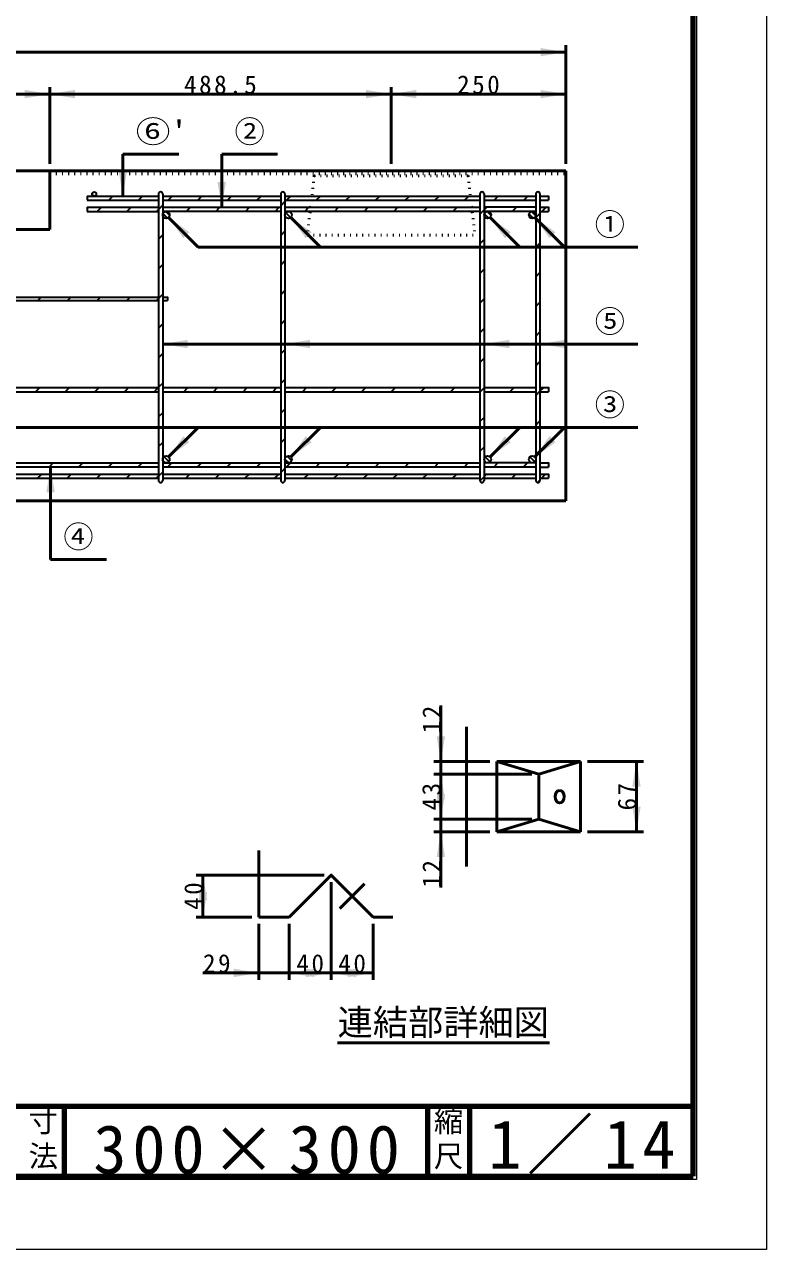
# Model space of a CAD drawing. Units: millimetres, scale not verified, with parts at other scales. Extents: x -2102 to 2102, y -1485 to 1485.
# Drawn here: x 1041 to 2102, y -1485 to 268 of the extents above; entities that cross this region are included whole.
import ezdxf
from ezdxf.enums import TextEntityAlignment as Align

# ---------------------------------------------------------------- set-up
doc = ezdxf.new("R2010")
doc.units = ezdxf.units.MM
doc.header["$LTSCALE"] = 5
doc.linetypes.add('DOTTED', pattern=[1.75, 0.25, -1.5])
doc.linetypes.add('LONG_DASHED_DOTTED', pattern=[15.25, 12, -1.5, 0.25, -1.5])
doc.layers.add('0-0_V-nasSTD', color=7, linetype='Continuous', lineweight=35)
doc.layers.add('0-1_0', color=7, linetype='Continuous', lineweight=50)
doc.styles.add('ＭＳ ゴシック', font='')
doc.styles.get('ＭＳ ゴシック').set_extended_font_data('MS Gothic')

msp = doc.modelspace()

# ---------------------------------------------------------------- linework, layer by layer
at = {"layer": '0-0_V-nasSTD', "lineweight": 50}
for p, q in [((1181.314, 82.89), (1181.314, 22.89)), ((1322.814, 82.89), (1322.814, 6.89)), ((1289.276, -50.072), (1246.849, -7.645)), ((1464.276, -50.072), (1421.849, -7.645)), ((1749.276, -50.072), (1706.849, -7.645)), ((1813.276, -50.072), (1770.849, -7.645)), ((1918.314, -50.072), (1289.276, -50.072)), ((1918.314, -188.86), (1238.314, -188.86)), ((1918.314, -308.148), (974.276, -308.148)), ((1289.276, -308.148), (1246.849, -350.574)), ((1464.276, -308.148), (1421.849, -350.574)), ((1749.276, -308.148), (1706.849, -350.574)), ((1813.276, -308.148), (1770.849, -350.574)), ((1077.814, -497.11), (1077.814, -365.11))]:
    msp.add_line(p, q, dxfattribs=at)
at = {"layer": '0-0_V-nasSTD'}
for p, q in [((1130.314, 22.89), (1232.314, 22.89)), ((1130.314, 22.89), (1130.314, 16.89)), ((1161.158, 16.89), (1167.158, 22.89)), ((1203.584, 16.89), (1209.584, 22.89)), ((1232.314, 25.89), (1232.314, -384.11)), ((1238.314, 25.89), (1238.314, -384.11)), ((1238.314, 22.89), (1407.314, 22.89)), ((1246.011, 16.89), (1252.011, 22.89)), ((1288.437, 16.89), (1294.437, 22.89)), ((1330.864, 16.89), (1336.864, 22.89)), ((1373.29, 16.89), (1379.29, 22.89)), ((1407.314, 25.89), (1407.314, -384.11)), ((1413.314, 25.89), (1413.314, -384.11)), ((1413.314, 22.89), (1692.314, 22.89)), ((1421.716, 22.89), (1415.716, 16.89)), ((1464.143, 22.89), (1458.143, 16.89)), ((1500.569, 16.89), (1506.569, 22.89)), ((1542.996, 16.89), (1548.996, 22.89)), ((1585.422, 16.89), (1591.422, 22.89)), ((1627.848, 16.89), (1633.848, 22.89)), ((1670.275, 16.89), (1676.275, 22.89)), ((1692.314, 25.89), (1692.314, -384.11)), ((1698.314, 25.89), (1698.314, -384.11)), ((1698.314, 22.89), (1772.314, 22.89)), ((1712.701, 16.89), (1718.701, 22.89)), ((1755.128, 16.89), (1761.128, 22.89)), ((1772.314, 25.89), (1772.314, -384.11)), ((1778.314, 25.89), (1778.314, -384.11)), ((1130.314, 16.89), (1232.314, 16.89)), ((1130.314, 6.89), (1232.314, 6.89)), ((1130.314, 6.89), (1130.314, 0.89)), ((1130.314, 0.89), (1232.314, 0.89)), ((1150.658, 6.89), (1144.658, 0.89)), ((1187.084, 0.89), (1193.084, 6.89)), ((1229.511, 0.89), (1232.314, 3.693)), ((1238.314, 9.693), (1232.314, 3.693)), ((1238.314, 16.89), (1407.314, 16.89)), ((1238.314, 6.89), (1407.314, 6.89)), ((1407.314, 0.89), (1238.314, 0.89)), ((1242.86, 0.87), (1248.293, -4.563)), ((1271.937, 0.89), (1277.937, 6.89)), ((1314.364, 0.89), (1320.364, 6.89)), ((1356.79, 0.89), (1362.79, 6.89)), ((1399.216, 0.89), (1405.216, 6.89)), ((1413.314, 14.987), (1407.314, 8.987)), ((1413.314, 16.89), (1692.314, 16.89)), ((1413.314, 6.89), (1692.314, 6.89)), ((1692.314, 0.89), (1413.314, 0.89)), ((1419.863, 0.644), (1423.068, -2.561)), ((1441.643, 0.89), (1447.643, 6.89)), ((1484.069, 0.89), (1490.069, 6.89)), ((1526.496, 0.89), (1532.496, 6.89)), ((1568.922, 0.89), (1574.922, 6.89)), ((1611.348, 0.89), (1617.348, 6.89)), ((1653.775, 0.89), (1659.775, 6.89)), ((1698.314, 3.003), (1692.314, -2.997)), ((1698.314, 16.89), (1772.314, 16.89)), ((1772.314, 6.89), (1698.314, 6.89)), ((1702.201, 6.89), (1698.314, 3.003)), ((1772.314, 0.89), (1698.314, 0.89)), ((1702.522, 0.827), (1708.251, -4.901)), ((1738.628, 0.89), (1744.628, 6.89)), ((1766.22, 0.769), (1772.193, -5.203)), ((1778.314, 16.89), (1790.314, 16.89)), ((1778.314, 0.89), (1790.314, 0.89)), ((1781.054, 0.89), (1787.054, 6.89)), ((1238.743, -2.084), (1245.34, -8.681)), ((1414.415, -0.979), (1421.444, -8.008)), ((1698.632, -2.354), (1705.07, -8.791)), ((1762.54, -2.622), (1768.801, -8.883)), ((1778.314, -1.85), (1772.314, -7.85)), ((1238.314, -32.733), (1232.314, -38.733)), ((1413.314, -27.439), (1407.314, -33.439)), ((1698.314, -39.424), (1692.314, -45.424)), ((1778.314, -44.277), (1772.314, -50.277)), ((1413.314, -69.865), (1407.314, -75.865)), ((1238.314, -75.16), (1232.314, -81.16)), ((1698.314, -81.85), (1692.314, -87.85)), ((1778.314, -86.703), (1772.314, -92.703)), ((923.314, -121.61), (1232.314, -121.61)), ((1059.584, -126.61), (1064.584, -121.61)), ((1102.011, -126.61), (1107.011, -121.61)), ((1144.437, -126.61), (1149.437, -121.61)), ((1186.864, -126.61), (1191.864, -121.61)), ((1238.314, -117.586), (1232.314, -123.586)), ((1413.314, -112.292), (1407.314, -118.292)), ((923.314, -126.61), (1232.314, -126.61)), ((1229.29, -126.61), (1232.314, -123.586)), ((1238.314, -126.61), (1245.314, -126.61)), ((1698.314, -124.277), (1692.314, -130.277)), ((1778.314, -129.129), (1772.314, -135.129)), ((1413.314, -154.718), (1407.314, -160.718)), ((1238.314, -160.013), (1232.314, -166.013)), ((1698.314, -166.703), (1692.314, -172.703)), ((1778.314, -171.556), (1772.314, -177.556)), ((1238.314, -202.439), (1232.314, -208.439)), ((1413.314, -197.145), (1407.314, -203.145)), ((1698.314, -209.129), (1692.314, -215.129)), ((1772.314, -219.982), (1778.314, -213.982)), ((1238.314, -244.865), (1232.314, -250.865)), ((1413.314, -239.571), (1407.314, -245.571)), ((923.314, -251.11), (1232.314, -251.11)), ((923.314, -257.11), (1232.314, -257.11)), ((1056.364, -257.11), (1062.364, -251.11)), ((1098.79, -257.11), (1104.79, -251.11)), ((1141.216, -257.11), (1147.216, -251.11)), ((1183.643, -257.11), (1188.426, -252.327)), ((1189.643, -251.11), (1188.426, -252.327)), ((1226.069, -257.11), (1232.069, -251.11)), ((1238.314, -251.11), (1407.314, -251.11)), ((1238.314, -257.11), (1407.314, -257.11)), ((1268.496, -257.11), (1274.496, -251.11)), ((1310.922, -257.11), (1316.922, -251.11)), ((1353.348, -257.11), (1359.348, -251.11)), ((1395.775, -257.11), (1401.775, -251.11)), ((1413.314, -251.11), (1692.314, -251.11)), ((1413.314, -257.11), (1692.314, -257.11)), ((1444.201, -251.11), (1438.201, -257.11)), ((1480.628, -257.11), (1486.628, -251.11)), ((1523.054, -257.11), (1529.054, -251.11)), ((1565.48, -257.11), (1571.48, -251.11)), ((1607.907, -257.11), (1613.907, -251.11)), ((1650.333, -257.11), (1656.333, -251.11)), ((1692.314, -257.556), (1698.314, -251.556)), ((1698.314, -251.11), (1772.314, -251.11)), ((1698.314, -251.556), (1698.76, -251.11)), ((1698.314, -257.11), (1772.314, -257.11)), ((1735.186, -257.11), (1741.186, -251.11)), ((1772.314, -262.409), (1778.314, -256.409)), ((1778.314, -256.409), (1783.612, -251.11)), ((1778.314, -257.11), (1790.314, -257.11)), ((1238.314, -287.292), (1232.314, -293.292)), ((1413.314, -281.997), (1407.314, -287.997)), ((1692.314, -299.982), (1698.314, -293.982)), ((1772.314, -304.835), (1778.314, -298.835)), ((1238.314, -329.718), (1232.314, -335.718)), ((1413.314, -324.424), (1407.314, -330.424)), ((1240.298, -350.121), (1247.302, -357.125)), ((1416.431, -349.478), (1422.946, -355.992)), ((1692.314, -342.409), (1698.314, -336.409)), ((1700.087, -350.291), (1707.133, -357.337)), ((1763.896, -350.46), (1770.963, -357.527)), ((1772.314, -347.261), (1778.314, -341.261)), ((923.314, -359.11), (1232.314, -359.11)), ((1232.314, -365.11), (923.314, -365.11)), ((1075.643, -365.11), (1081.643, -359.11)), ((1118.069, -365.11), (1124.069, -359.11)), ((1160.496, -365.11), (1166.496, -359.11)), ((1202.922, -365.11), (1208.922, -359.11)), ((1238.314, -359.11), (1407.314, -359.11)), ((1407.314, -365.11), (1238.314, -365.11)), ((1238.475, -355.369), (1242.054, -358.949)), ((1245.348, -365.11), (1251.348, -359.11)), ((1287.775, -365.11), (1293.775, -359.11)), ((1330.201, -365.11), (1336.201, -359.11)), ((1372.628, -365.11), (1378.628, -359.11)), ((1413.314, -366.85), (1407.314, -372.85)), ((1413.314, -359.11), (1692.314, -359.11)), ((1692.314, -365.11), (1413.314, -365.11)), ((1413.354, -353.472), (1418.951, -359.069)), ((1415.054, -365.11), (1421.054, -359.11)), ((1457.48, -365.11), (1463.48, -359.11)), ((1499.907, -365.11), (1505.907, -359.11)), ((1542.333, -365.11), (1548.333, -359.11)), ((1584.76, -365.11), (1590.76, -359.11)), ((1627.186, -365.11), (1633.186, -359.11)), ((1669.612, -365.11), (1675.612, -359.11)), ((1772.314, -359.11), (1698.314, -359.11)), ((1772.314, -365.11), (1698.314, -365.11)), ((1698.658, -355.933), (1701.491, -358.766)), ((1712.039, -365.11), (1718.039, -359.11)), ((1754.465, -365.11), (1760.465, -359.11)), ((1762.996, -356.631), (1764.792, -358.427)), ((1778.314, -365.11), (1790.314, -365.11)), ((923.314, -375.11), (1232.314, -375.11)), ((923.314, -381.11), (1232.314, -381.11)), ((1059.143, -381.11), (1065.143, -375.11)), ((1101.569, -381.11), (1107.569, -375.11)), ((1143.996, -381.11), (1149.996, -375.11)), ((1186.422, -381.11), (1192.422, -375.11)), ((1228.848, -381.11), (1232.314, -377.645)), ((1238.314, -372.145), (1232.314, -378.145)), ((1238.314, -375.11), (1407.314, -375.11)), ((1238.314, -381.11), (1407.314, -381.11)), ((1277.275, -375.11), (1271.275, -381.11)), ((1319.701, -375.11), (1313.701, -381.11)), ((1356.128, -381.11), (1362.128, -375.11)), ((1398.554, -381.11), (1404.554, -375.11)), ((1413.314, -375.11), (1692.314, -375.11)), ((1413.314, -381.11), (1692.314, -381.11)), ((1440.98, -381.11), (1446.98, -375.11)), ((1483.407, -381.11), (1489.407, -375.11)), ((1525.833, -381.11), (1531.833, -375.11)), ((1568.26, -381.11), (1574.26, -375.11)), ((1610.686, -381.11), (1616.686, -375.11)), ((1653.112, -381.11), (1659.112, -375.11)), ((1692.386, -384.763), (1698.314, -378.835)), ((1698.314, -375.11), (1772.314, -375.11)), ((1698.314, -378.335), (1701.539, -375.11)), ((1698.314, -381.11), (1772.314, -381.11)), ((1737.965, -381.11), (1743.965, -375.11)), ((1774.918, -387.084), (1778.314, -383.688)), ((1778.314, -381.11), (1790.314, -381.11)), ((1780.392, -381.11), (1786.392, -375.11))]:
    msp.add_line(p, q, dxfattribs=at)
at = {"layer": '0-0_V-nasSTD', "linetype": 'DOTTED', "lineweight": 50}
msp.add_line((1445.314, -33.11), (1685.314, -33.11), dxfattribs=at)
at = {"layer": '0-0_V-nasSTD', "lineweight": 100}
for p, q in [((1097.5, -1280), (1097.5, -1380)), ((1617.5, -1280), (1617.5, -1380)), ((1677.5, -1280), (1677.5, -1380)), ((-1997.5, -1380), (1997.5, -1380))]:
    msp.add_line(p, q, dxfattribs=at)
at = {"layer": '0-0_V-nasSTD', "lineweight": 18}
for points in [[(-2102.5, -1485), (-2102.5, 1485), (2102.5, 1485), (2102.5, -1485)], [(-2002.5, -1385), (-2002.5, 1385), (2002.5, 1385), (2002.5, -1385)]]:
    msp.add_lwpolyline(points, close=True, dxfattribs=at)
at = {"layer": '0-0_V-nasSTD', "lineweight": 100}
msp.add_lwpolyline([(1997.5, -1380), (1997.5, 1380), (-1997.5, 1380)], dxfattribs=at)
at = {"layer": '0-0_V-nasSTD'}
for points in [[(1778.314, 22.89), (1790.314, 22.89), (1790.314, 16.89)], [(1778.314, 6.89), (1790.314, 6.89), (1790.314, 0.89)], [(1238.314, -121.61), (1245.314, -121.61), (1245.314, -126.61)], [(1778.314, -251.11), (1790.314, -251.11), (1790.314, -257.11)], [(1778.314, -359.11), (1790.314, -359.11), (1790.314, -365.11)], [(1778.314, -375.11), (1790.314, -375.11), (1790.314, -381.11)]]:
    msp.add_lwpolyline(points, dxfattribs=at)
for centre, radius in [((1140.314, 25.89), 3), ((1243.314, -4.11), 5), ((1418.314, -4.11), 5), ((1703.314, -4.11), 5), ((1767.314, -4.11), 5), ((1243.314, -354.11), 5), ((1418.314, -354.11), 5), ((1703.314, -354.11), 5), ((1767.314, -354.11), 5)]:
    msp.add_circle(centre, radius, dxfattribs=at)
for centre, start, end in [((1235.314, 25.89), 0, 180), ((1410.314, 25.89), 0, 180), ((1695.314, 25.89), 0, 180), ((1775.314, 25.89), 0, 180), ((1235.314, -384.11), 180, 0), ((1410.314, -384.11), 180, 0), ((1695.314, -384.11), 180, 0), ((1775.314, -384.11), 180, 0)]:
    msp.add_arc(centre, 3, start, end, dxfattribs=at)
for points in [[(1779.314, 222.89), (1779.314, 234.89), (1815.314, 228.89)], [(1040.814, 162.89), (1040.814, 174.89), (1076.814, 168.89)], [(1076.814, 168.89), (1112.814, 162.89), (1112.814, 174.89)], [(1529.314, 162.89), (1529.314, 174.89), (1565.314, 168.89)], [(1565.314, 168.89), (1601.314, 162.89), (1601.314, 174.89)], [(1779.314, 162.89), (1779.314, 174.89), (1815.314, 168.89)], [(1175.314, 58.89), (1181.314, 22.89), (1187.314, 58.89)], [(1316.814, 42.89), (1322.814, 6.89), (1328.814, 42.89)], [(1246.849, -7.645), (1268.062, -37.344), (1276.548, -28.859)], [(1421.849, -7.645), (1443.062, -37.344), (1451.548, -28.859)], [(1706.849, -7.645), (1728.062, -37.344), (1736.548, -28.859)], [(1770.849, -7.645), (1792.062, -37.344), (1800.548, -28.859)], [(1238.314, -188.86), (1274.314, -194.86), (1274.314, -182.86)], [(1413.314, -188.86), (1449.314, -194.86), (1449.314, -182.86)], [(1698.314, -188.86), (1734.314, -194.86), (1734.314, -182.86)], [(1778.314, -188.86), (1814.314, -194.86), (1814.314, -182.86)], [(1246.849, -350.574), (1268.062, -320.876), (1276.548, -329.361)], [(1421.849, -350.574), (1443.062, -320.876), (1451.548, -329.361)], [(1706.849, -350.574), (1728.062, -320.876), (1736.548, -329.361)], [(1770.849, -350.574), (1792.062, -320.876), (1800.548, -329.361)], [(1071.814, -401.11), (1077.814, -365.11), (1083.814, -401.11)], [(1630.444, -750.498), (1636.444, -786.498), (1642.444, -750.498)], [(1910.444, -822.498), (1916.444, -786.498), (1922.444, -822.498)], [(1630.444, -840.498), (1636.444, -804.498), (1642.444, -840.498)], [(1630.444, -832.998), (1636.444, -868.998), (1642.444, -832.998)], [(1910.444, -850.998), (1916.444, -886.998), (1922.444, -850.998)], [(1630.444, -922.998), (1636.444, -886.998), (1642.444, -922.998)], [(1290.025, -985.071), (1296.025, -949.071), (1302.025, -985.071)], [(1290.025, -973.071), (1296.025, -1009.071), (1302.025, -973.071)], [(1340.025, -1095.071), (1340.025, -1083.071), (1376.025, -1089.071)], [(1419.525, -1089.071), (1455.525, -1095.071), (1455.525, -1083.071)], [(1443.525, -1095.071), (1443.525, -1083.071), (1479.525, -1089.071)], [(1479.525, -1089.071), (1515.525, -1095.071), (1515.525, -1083.071)], [(1503.525, -1095.071), (1503.525, -1083.071), (1539.525, -1089.071)]]:
    msp.add_solid(points, dxfattribs=at)
at = {"layer": '0-1_0'}
for p, q in [((-184.686, 228.89), (1815.314, 228.89)), ((1815.314, 68.89), (1815.314, 238.89)), ((1076.814, 68.89), (1076.814, 178.89)), ((1565.314, 68.89), (1565.314, 178.89)), ((553.814, 168.89), (1076.814, 168.89)), ((1181.314, 82.89), (1261.314, 82.89)), ((1322.814, 82.89), (1402.814, 82.89)), ((-184.686, 58.89), (1815.314, 58.89)), ((553.814, 58.89), (1076.814, 58.89)), ((1076.814, 58.89), (1076.814, -25.11)), ((1815.314, 58.89), (1815.314, -413.11)), ((553.814, -25.11), (1076.814, -25.11)), ((-184.686, -413.11), (1815.314, -413.11)), ((1077.814, -497.11), (1157.814, -497.11)), ((1636.444, -706.498), (1636.444, -786.498)), ((1672.944, -736.748), (1672.944, -936.748)), ((1706.444, -786.498), (1626.444, -786.498)), ((1636.444, -804.498), (1636.444, -786.498)), ((1716.444, -786.498), (1716.444, -886.998)), ((1716.444, -786.498), (1836.444, -786.498)), ((1836.444, -786.498), (1836.444, -886.998)), ((1846.444, -786.498), (1926.444, -786.498)), ((1916.444, -886.998), (1916.444, -786.498)), ((1766.444, -804.498), (1626.444, -804.498)), ((1636.444, -868.998), (1636.444, -804.498)), ((1776.444, -804.498), (1776.444, -868.998)), ((1766.444, -868.998), (1626.444, -868.998)), ((1636.444, -886.998), (1636.444, -868.998)), ((1706.444, -886.998), (1626.444, -886.998)), ((1636.444, -966.998), (1636.444, -886.998)), ((1716.444, -886.998), (1836.444, -886.998)), ((1846.444, -886.998), (1926.444, -886.998)), ((1376.025, -914.071), (1376.025, -1009.071)), ((1469.525, -949.071), (1286.025, -949.071)), ((1296.025, -1009.071), (1296.025, -949.071)), ((1479.525, -959.071), (1479.525, -1099.071)), ((1366.025, -1009.071), (1286.025, -1009.071)), ((1376.025, -1009.071), (1419.525, -1009.071)), ((1539.525, -1009.071), (1567.525, -1009.071)), ((1376.025, -1019.071), (1376.025, -1099.071)), ((1419.525, -1019.071), (1419.525, -1099.071)), ((1539.525, -1019.071), (1539.525, -1099.071)), ((1296.025, -1089.071), (1376.025, -1089.071)), ((1376.025, -1089.071), (1419.525, -1089.071)), ((1488.687, -1189.314), (1792.095, -1189.314))]:
    msp.add_line(p, q, dxfattribs=at)
at = {"layer": '0-1_0', "linetype": 'DOTTED'}
for p, q in [((1076.814, 54.89), (1815.314, 54.89)), ((1455.314, 51.89), (1452.314, 54.89)), ((1675.314, 51.89), (1678.314, 54.89)), ((1455.314, 51.89), (1445.314, -33.11))]:
    msp.add_line(p, q, dxfattribs=at)
at = {"layer": '0-1_0', "linetype": 'LONG_DASHED_DOTTED'}
msp.add_line((1491.847, -996.748), (1527.203, -961.393), dxfattribs=at)
at = {"layer": '0-1_0', "lineweight": 100}
msp.add_line((-1997.5, -1280), (1997.5, -1280), dxfattribs=at)
at = {"layer": '0-1_0'}
for points in [[(1076.814, 168.89), (1565.314, 168.89), (1815.314, 168.89)], [(1716.444, -786.498), (1776.444, -804.498), (1836.444, -786.498)], [(1716.444, -886.998), (1776.444, -868.998), (1836.444, -886.998)], [(1419.525, -1009.071), (1479.525, -949.071), (1539.525, -1009.071)], [(1419.525, -1089.071), (1479.525, -1089.071), (1539.525, -1089.071)]]:
    msp.add_lwpolyline(points, dxfattribs=at)
at = {"layer": '0-1_0', "linetype": 'DOTTED'}
msp.add_lwpolyline([(1455.314, 51.89), (1675.314, 51.89), (1685.314, -33.11)], dxfattribs=at)
at = {"layer": '0-1_0'}
msp.add_ellipse((1806.444, -836.748), major_axis=(0, 9), ratio=0.707107, dxfattribs=at)

# ---------------------------------------------------------------- texts
at = {"layer": '0-0_V-nasSTD', "style": 'ＭＳ ゴシック', "width": 1.15}
msp.add_text("⑥'", height=31.67, dxfattribs=at).set_placement((1199.714, 89.89), align=Align.BOTTOM_LEFT)
at = {"layer": '0-0_V-nasSTD', "style": 'ＭＳ ゴシック'}
for s, height, p in [('②', 31.67, (1341.214, 89.89)), ('①', 31.67, (1856.714, -43.072)), ('⑤', 31.67, (1856.714, -181.86)), ('③', 31.67, (1856.714, -301.148)), ('④', 31.67, (1096.214, -490.11)), ('連結部詳細図', 36.95, (1488.687, -1189.314)), ('寸', 30.79, (1046.482, -1326.001)), ('縮', 30.79, (1626.482, -1326.001)), ('法', 30.79, (1046.476, -1375.99)), ('尺', 30.79, (1626.476, -1375.99))]:
    msp.add_text(s, height=height, dxfattribs=at).set_placement(p, align=Align.BOTTOM_LEFT)
at = {"layer": '0-0_V-nasSTD', "attachment_point": 7, "style": 'ＭＳ ゴシック'}
for s, insert, char_height in [('\\T1.2;488.5', (1268.864, 168.89), 26.39), ('\\T1.2;250', (1659.714, 168.89), 26.39), ('\\T1.2;29', (1296.025, -1089.071), 26.39), ('\\T1.2;40', (1429.725, -1089.071), 26.39), ('\\T1.2;40', (1489.725, -1089.071), 26.39), ('\\T1.16;1／14', (1704.533, -1377.418), 69.65), ('\\T1.18;300×300', (1139.081, -1377.492), 69.65)]:
    msp.add_mtext(s, dxfattribs=dict(at, insert=insert, char_height=char_height))
at = {"layer": '0-0_V-nasSTD', "char_height": 26.39, "attachment_point": 7, "rotation": 90, "style": 'ＭＳ ゴシック'}
for s, insert in [('\\T1.2;12', (1636.444, -746.098)), ('\\T1.2;43', (1636.444, -856.548)), ('\\T1.2;67', (1916.444, -856.548)), ('\\T1.2;12', (1636.444, -966.998)), ('\\T1.2;40', (1296.025, -998.871))]:
    msp.add_mtext(s, dxfattribs=dict(at, insert=insert))

doc.saveas('drawing.dxf')
